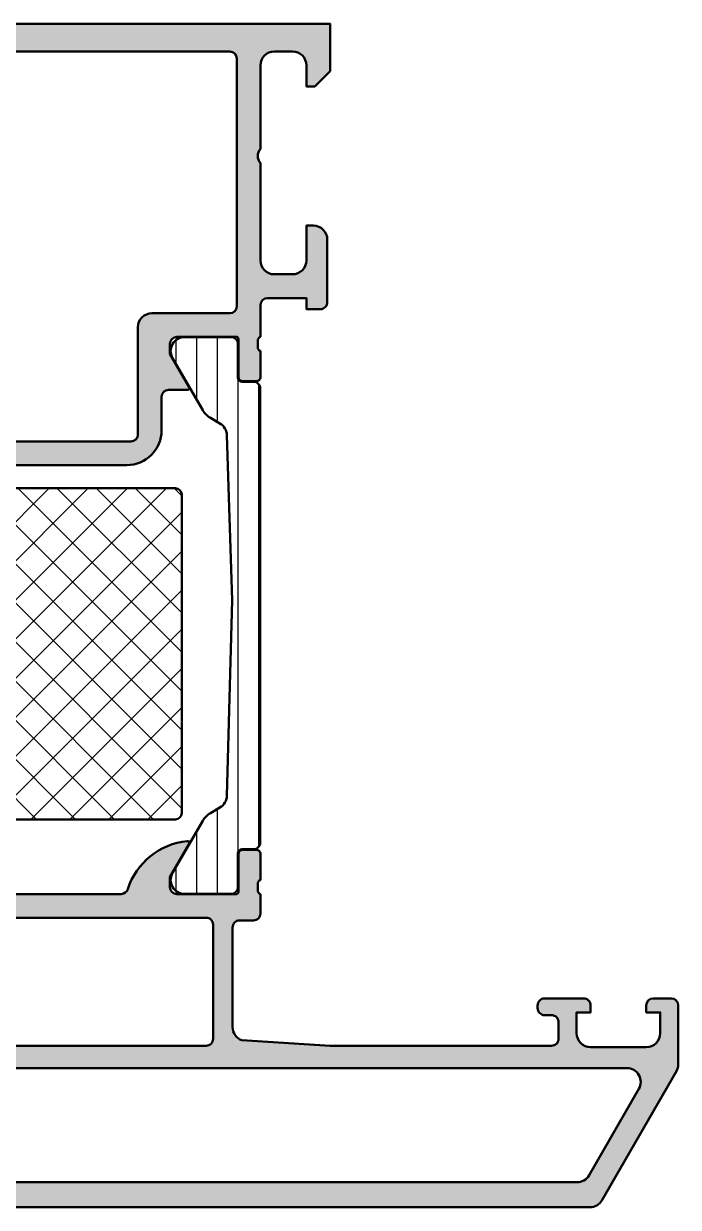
# Model space of a CAD drawing. Extents: x 0 to 94, y 0 to 85.
# Drawn here: x 47 to 94, y 0 to 85 of the extents above; entities that cross this region are included whole.
import ezdxf

# ---------------------------------------------------------------- set-up
doc = ezdxf.new("R2010")
doc.units = 0
for name, color, linetype, lineweight in [('0S-Alu contour', 7, 'Continuous', 50), ('0S-Alu hatch', 252, 'Continuous', 25), ('0S-Plastic contour', 254, 'Continuous', 50), ('0S-Plastic hatch', 253, 'Continuous', 25), ('0S-PT contour', 91, 'Continuous', 50), ('0S-PT hatch', 103, 'Continuous', 25)]:
    doc.layers.add(name, color=color, linetype=linetype, lineweight=lineweight)

# ---------------------------------------------------------------- blocks, each defined once
blk = doc.blocks.new('398040__18A9D622_268D_453F_85B6_D9EC09985184_')
at = {"layer": '0S-Alu hatch'}
h = blk.add_hatch(color=256, dxfattribs=at)
edge = h.paths.add_edge_path()
edge.add_line((25.00003933429227, 81.600006103516), (26.10003780841439, 80.50000000000009))
edge.add_line((26.10003780841439, 80.50000000000009), (26.70003628253537, 80.50000000000006))
edge.add_line((26.70003628253537, 80.50000000000006), (26.70003628253503, 82.0001205448842))
edge.add_ellipse((27.70004180213324, 82.00011502528503), major_axis=(-1.000005519613444, 0), ratio=1, start_angle=270.0003162478584, end_angle=359.99968375205344, ccw=False)
edge.add_line((27.70003628253639, 83.00012054488323), (29.00003170488748, 83.00012054488317))
edge.add_ellipse((29.0000469638041, 82.00012817440366), major_axis=(-0.9999923705959503, 0), ratio=1, start_angle=179.9991257291162, end_angle=270.0008742781925, ccw=False)
edge.add_line((30.00003933428363, 82.00011291561457), (30.00003170489811, 75.99999995296693))
edge.add_ellipse((29.47508412466604, 75.50000761257797), major_axis=(-0.7249567590133342, 0), ratio=1, start_angle=136.3947622149098, end_angle=223.6052377851353, ccw=False)
edge.add_line((30.00003170489851, 75.00001527218944), (30.00008499145097, 67.99999972534698))
edge.add_ellipse((29.00002619372143, 68.00005852307632), major_axis=(-1.000058799458021, 0), ratio=1, start_angle=90.00336866361351, end_angle=179.996631336242, ccw=False)
edge.add_line((29.00008499144992, 66.99999972534678), (27.70003616332554, 66.9999997253473))
edge.add_ellipse((27.70012368000812, 68.0000871228103), major_axis=(-1.000087401292255, 0), ratio=1, start_angle=0.0050070680665044165, end_angle=89.9949861016662, ccw=False)
edge.add_line((26.70003628253469, 67.9999997253488), (26.70003628253506, 70.50001525878896))
edge.add_line((26.70003628253506, 70.50001525878896), (26.20003628252494, 70.5000152587888))
edge.add_arc((26.20001339347856, 69.50003814624455), 0.9999771128062166, 89.9986885242292, 180.0034971356453)
edge.add_line((25.20003628253503, 69.49997711111014), (25.20009731769148, 64.99999972534701))
edge.add_arc((25.70006657707106, 64.99997661371023), 0.4999692599137589, 179.9973514386468, 270.0035228322613)
edge.add_line((25.70009731769196, 64.50000735474151), (26.70009731769117, 64.4999997253471))
edge.add_line((26.70009731769117, 64.4999997253471), (26.70009731769117, 65.2999951477106))
edge.add_line((26.70009731769117, 65.2999951477106), (29.50008499145117, 65.29999514771052))
edge.add_ellipse((29.50008499145122, 64.79999514771066), major_axis=(-0.4999999999998579, 0), ratio=1, start_angle=180, end_angle=270.00000000000614, ccw=False)
edge.add_line((30.00008499145108, 64.79999514771066), (30.00008499145062, 62.50033720962838))
edge.add_ellipse((29.92124854490758, 62.23281661763526), major_axis=(-0.2788950563274364, 0), ratio=1, start_angle=178.8354106259032, end_angle=253.5801235805065, ccw=False)
edge.add_line((30.20008599145063, 62.22714820963689), (30.20008599145063, 61.7735542096369))
edge.add_ellipse((29.92121789580746, 61.76789355015984), major_axis=(-0.2789255417371471, 0), ratio=1, start_angle=106.42459455535419, end_angle=181.1628700728881, ccw=False)
edge.add_line((30.00008499145062, 61.50035020963689), (30.00008499145062, 59.62033920962838))
edge.add_arc((30.30008499145063, 59.62033920962838), 0.3000000000000043, 180, 270.0000000000007)
edge.add_line((30.30008499145063, 59.32033920962838), (31.28005931049341, 59.32033920962838))
edge.add_arc((31.28005931049341, 59.62033920962839), 0.3000000000000043, 269.9999999999993, 360)
edge.add_line((31.58005931049341, 59.62033920962839), (31.58005931049341, 62.38033720962838))
edge.add_ellipse((31.700059310493, 62.38033720962837), major_axis=(-0.1199999999995818, 0), ratio=1, start_angle=270.0000000000034, end_angle=360, ccw=False)
edge.add_line((31.70005931049299, 62.50033720962795), (36.00004195281937, 62.50034669530617))
edge.add_ellipse((36.00005227292988, 62.00035701541647), major_axis=(-0.4999896799962082, 0), ratio=1, start_angle=179.9988173780284, end_angle=270.00118262196145, ccw=False)
edge.add_line((36.50004195281958, 62.00034669530588), (36.50004195281935, 61.30034974706411))
edge.add_line((36.50004195281935, 61.30034974706411), (35.11179732391347, 58.89582399022771))
edge.add_arc((35.23875836677404, 58.83914027023599), 0.1390401039856604, 155.9408883990593, 266.6087467658954)
edge.add_line((35.23053359100322, 58.70034364354836), (36.60004195281431, 58.70034364354836))
edge.add_ellipse((36.60004195281907, 58.20034364354848), major_axis=(-0.4999999999998792, 0), ratio=1, start_angle=180, end_angle=270.0000000005455, ccw=False)
edge.add_line((37.10004195281895, 58.20034364354849), (37.10004195281954, 55.80003967285236))
edge.add_arc((39.60004195281996, 55.80003967285215), 2.500000000000415, 180, 270.0000000000002)
edge.add_line((39.60004195281996, 53.30003967285172), (54.39992012500315, 53.30003967285206))
edge.add_arc((54.39992012500315, 55.80003967285216), 2.500000000000113, 270, 360)
edge.add_line((56.89992012500326, 55.80003967285216), (56.89992012500326, 58.20034364354863))
edge.add_ellipse((57.39992012500241, 58.20034364354853), major_axis=(-0.4999999999991545, 0), ratio=1, start_angle=269.9999999994178, end_angle=360, ccw=False)
edge.add_line((57.39992012500749, 58.70034364354768), (58.76942848681982, 58.70034364354768))
edge.add_arc((58.76120371104857, 58.83914027023577), 0.1390401039861504, 273.3912532342744, 384.0591116010899)
edge.add_line((58.88816475390943, 58.89582399022803), (57.49992012500318, 61.30034974706312))
edge.add_line((57.49992012500318, 61.30034974706312), (57.4999201250034, 62.00034669530551))
edge.add_ellipse((57.99990980489317, 62.00035701541643), major_axis=(-0.4999896799962792, 0), ratio=1, start_angle=-90.00118262192979, end_angle=0.0011826219716795094, ccw=False)
edge.add_line((57.99992012500339, 62.5003466953062), (62.29998654357743, 62.50033720944335))
edge.add_ellipse((62.29998654357744, 62.38038557645539), major_axis=(-0.1199516329879557, 0), ratio=1, start_angle=180, end_angle=270.0000000000034, ccw=False)
edge.add_line((62.41993817656539, 62.38038557645539), (62.41993817656539, 59.6203875764554))
edge.add_arc((62.7199381765654, 59.6203875764554), 0.3000000000000078, 180, 270)
edge.add_line((62.7199381765654, 59.32038757645539), (63.69991249560818, 59.32038757645538))
edge.add_arc((63.69991249560818, 59.62038757645538), 0.3000000000000043, 270, 360)
edge.add_line((63.99991249560819, 59.62038757645538), (63.99991249560819, 61.5003985764639))
edge.add_ellipse((64.07877959125138, 61.76794191698685), major_axis=(-0.2789255417371639, 0), ratio=1, start_angle=-1.1628700728853119, end_angle=73.57540544464138, ccw=False)
edge.add_line((63.79991149560819, 61.7736025764639), (63.79991149560819, 62.2271965764639))
edge.add_ellipse((64.07874894215122, 62.23286498446226), major_axis=(-0.2788950563274235, 0), ratio=1, start_angle=-73.58012358051212, end_angle=1.1645893740960105, ccw=False)
edge.add_line((63.99991249560819, 62.50038557645537), (63.99991249560899, 64.79999514771049))
edge.add_ellipse((64.49991249560911, 64.7999951477105), major_axis=(-0.5000000000001137, 0), ratio=1, start_angle=270.00000000000165, end_angle=360, ccw=False)
edge.add_line((64.4999124956091, 65.29999514771063), (67.29990016936844, 65.29999514771072))
edge.add_line((67.29990016936844, 65.29999514771072), (67.29990016936844, 64.4999997253471))
edge.add_line((67.29990016936844, 64.4999997253471), (68.29990016936844, 64.50000735474148))
edge.add_arc((68.29993090998893, 64.99997661370992), 0.4999692599134721, 269.9964771677863, 360.0026485613531)
edge.add_line((68.79990016936821, 64.99999972534694), (68.79996120452446, 69.49999972534687))
edge.add_arc((67.79987373395531, 69.49991225477805), 1.000087474394374, 0.0050112559646679, 89.99498874390596)
edge.add_line((67.79996120452446, 70.4999997253472), (67.29996120452446, 70.4999997253472))
edge.add_line((67.29996120452446, 70.4999997253472), (67.29996120452435, 67.99999972534744))
edge.add_ellipse((66.29987380705118, 68.00008712280984), major_axis=(-1.00008740129199, 0), ratio=1, start_angle=90.00501389832527, end_angle=179.994992931788, ccw=False)
edge.add_line((66.29996132373361, 66.9999997253471), (64.9999124956091, 66.99999972534732))
edge.add_ellipse((64.99997129333791, 68.00005852307636), major_axis=(-1.000058799457524, 0), ratio=1, start_angle=0.0033686637580103707, end_angle=89.99663133636778, ccw=False)
edge.add_line((63.99991249560887, 67.99999972534533), (63.99991249560887, 74.99999972534721))
edge.add_ellipse((64.5247518359274, 75.4999997253472), major_axis=(-0.7248836686986376, 0), ratio=1, start_angle=-43.61157673630407, end_angle=43.611576736303675, ccw=False)
edge.add_line((63.99991249560887, 75.99999972534721), (63.99991249560898, 82.0004348392543))
edge.add_ellipse((64.99996730429663, 82.00038766035011), major_axis=(-1.000054809800514, 0), ratio=1, start_angle=270.0031401344282, end_angle=359.997296995918, ccw=False)
edge.add_line((64.99991249560804, 83.00044246864871), (66.29996132373378, 83.00044246864846))
edge.add_ellipse((66.29987487811799, 82.00035614156432), major_axis=(-1.000086330820219, 0), ratio=1, start_angle=180.0053828449331, end_angle=269.99504745860844, ccw=False)
edge.add_line((67.29996120452469, 82.00045009804207), (67.29996120452435, 80.4999925727896))
edge.add_line((67.29996120452435, 80.4999925727896), (67.89993679046266, 80.49999257278981))
edge.add_line((67.89993679046266, 80.49999257278981), (68.99991238117249, 81.59996792030874))
edge.add_line((68.99991238117249, 81.59996792030874), (68.99991238117263, 85.00000000000028))
edge.add_line((68.99991238117263, 85.00000000000028), (25.0000393342934, 84.99999999999994))
edge.add_line((25.00003933429341, 84.99999999999994), (25.00003933429227, 81.600006103516))
edge = h.paths.add_edge_path()
edge.add_ellipse((32.20003475688887, 82.50000305175809), major_axis=(-0.5000000002325466, 0), ratio=1, start_angle=269.99825147215273, end_angle=360, ccw=False)
edge.add_line((32.20005001567287, 83.0000030517578), (61.79989723681998, 83.00000305175803))
edge.add_ellipse((61.79989449595203, 82.50000031089006), major_axis=(-0.500002740875468, 0), ratio=1, start_angle=180.0003140784808, end_angle=269.9996859213895, ccw=False)
edge.add_line((62.29989723681999, 82.50000305175757), (62.29989723681976, 64.70034974706368))
edge.add_ellipse((61.79989723681959, 64.70034974706368), major_axis=(-0.5000000000001706, 0), ratio=1, start_angle=90.00000000000648, end_angle=180, ccw=False)
edge.add_line((61.79989723681964, 64.20034974706351), (56.19992470264, 64.20034974706408))
edge.add_arc((56.19992265547617, 63.20035179422802), 0.9999979528381494, 89.99988270591233, 180.0001172937092)
edge.add_line((55.19992470264011, 63.20034974706397), (55.19990181445641, 55.49999694824261))
edge.add_ellipse((54.69989108227284, 55.50003819936836), major_axis=(-0.5000107338851818, 0), ratio=1, start_angle=90.00210403669132, end_angle=179.99527307066, ccw=False)
edge.add_line((54.69990944385094, 55.00002746582032), (39.30005263397195, 55.00002746582043))
edge.add_ellipse((39.30007099555016, 55.50003819936836), major_axis=(-0.5000107338850684, 0), ratio=1, start_angle=0.004726929340108654, end_angle=89.99789596329492, ccw=False)
edge.add_line((38.8000602633667, 55.4999969482422), (38.80003737518288, 63.20034974707029))
edge.add_arc((37.80003942234666, 63.20035179422752), 0.99999795283832, 359.9998827062908, 450.0001172940974)
edge.add_line((37.80003737518266, 64.20034974706374), (32.20003475665598, 64.20034974706374))
edge.add_ellipse((32.2000347566561, 64.70034974706363), major_axis=(-0.4999999999998864, 0), ratio=1, start_angle=0, end_angle=89.99999999998698, ccw=False)
edge.add_line((31.70003475665621, 64.70034974706363), (31.70003475665633, 82.50000305175809))
at = {"layer": '0S-Alu contour', "color": 7}
for points in [[(67.29996120452469, 82.00045009804207), (67.29996120452435, 80.4999925727896), (67.89993679046266, 80.49999257278981), (68.99991238117249, 81.59996792030874), (68.99991238117263, 85.00000000000028), (25.00003933429341, 84.99999999999994), (25.00003933429227, 81.600006103516)], [(27.70003628253639, 83.00012054488323), (29.00003170488748, 83.00012054488317)], [(31.70003475665621, 64.70034974706363), (31.70003475665633, 82.50000305175809)], [(32.20005001567287, 83.0000030517578), (61.79989723681998, 83.00000305175803)], [(62.29989723681999, 82.50000305175757), (62.29989723681976, 64.70034974706368)], [(64.99991249560804, 83.00044246864871), (66.29996132373378, 83.00044246864846)], [(25.00003933429227, 81.600006103516), (26.10003780841439, 80.50000000000009), (26.70003628253537, 80.50000000000006), (26.70003628253503, 82.0001205448842)], [(30.00003933428363, 82.00011291561457), (30.00003170489811, 75.99999995296693)], [(63.99991249560887, 75.99999972534721), (63.99991249560898, 82.0004348392543)], [(30.00003170489851, 75.00001527218944), (30.00008499145097, 67.99999972534698)], [(63.99991249560887, 67.99999972534533), (63.99991249560887, 74.99999972534721)], [(26.70003628253469, 67.9999997253488), (26.70003628253506, 70.50001525878896), (26.20003628252494, 70.5000152587888)], [(67.79996120452446, 70.4999997253472), (67.29996120452446, 70.4999997253472), (67.29996120452435, 67.99999972534744)], [(25.20003628253503, 69.49997711111014), (25.20009731769148, 64.99999972534701)], [(68.79990016936821, 64.99999972534694), (68.79996120452446, 69.49999972534687)], [(29.00008499144992, 66.99999972534678), (27.70003616332554, 66.9999997253473)], [(66.29996132373361, 66.9999997253471), (64.9999124956091, 66.99999972534732)], [(25.70009731769196, 64.50000735474151), (26.70009731769117, 64.4999997253471), (26.70009731769117, 65.2999951477106), (29.50008499145117, 65.29999514771052)], [(30.00008499145108, 64.79999514771066), (30.00008499145062, 62.50033720962838)], [(63.99991249560819, 62.50038557645537), (63.99991249560899, 64.79999514771049)], [(64.4999124956091, 65.29999514771063), (67.29990016936844, 65.29999514771072), (67.29990016936844, 64.4999997253471), (68.29990016936844, 64.50000735474148)], [(37.80003737518266, 64.20034974706374), (32.20003475665598, 64.20034974706374)], [(61.79989723681964, 64.20034974706351), (56.19992470264, 64.20034974706408)], [(38.8000602633667, 55.4999969482422), (38.80003737518288, 63.20034974707029)], [(55.19992470264011, 63.20034974706397), (55.19990181445641, 55.49999694824261)], [(30.20008599145063, 62.22714820963689), (30.20008599145063, 61.7735542096369)], [(31.58005931049341, 59.62033920962839), (31.58005931049341, 62.38033720962838)], [(31.70005931049299, 62.50033720962795), (36.00004195281937, 62.50034669530617)], [(57.99992012500339, 62.5003466953062), (62.29998654357743, 62.50033720944335)], [(62.41993817656539, 62.38038557645539), (62.41993817656539, 59.6203875764554)], [(63.79991149560819, 61.7736025764639), (63.79991149560819, 62.2271965764639)], [(30.00008499145062, 61.50035020963689), (30.00008499145062, 59.62033920962838)], [(36.50004195281958, 62.00034669530588), (36.50004195281935, 61.30034974706411), (35.11179732391347, 58.89582399022771)], [(58.88816475390943, 58.89582399022803), (57.49992012500318, 61.30034974706312), (57.4999201250034, 62.00034669530551)], [(63.99991249560819, 59.62038757645538), (63.99991249560819, 61.5003985764639)], [(30.30008499145063, 59.32033920962838), (31.28005931049341, 59.32033920962838)], [(35.23053359100322, 58.70034364354836), (36.60004195281431, 58.70034364354836)], [(57.39992012500749, 58.70034364354768), (58.76942848681982, 58.70034364354768)], [(62.7199381765654, 59.32038757645539), (63.69991249560818, 59.32038757645538)], [(37.10004195281895, 58.20034364354849), (37.10004195281954, 55.80003967285236)], [(56.89992012500326, 55.80003967285216), (56.89992012500326, 58.20034364354863)], [(54.69990944385094, 55.00002746582032), (39.30005263397195, 55.00002746582043)], [(39.60004195281996, 53.30003967285172), (54.39992012500315, 53.30003967285206)]]:
    blk.add_lwpolyline(points, dxfattribs=at)
at = {"layer": '0S-Alu contour', "color": 7, "extrusion": (0, 0, -1)}
for centre, radius, start, end in [((-27.70004180213324, 82.00011502528503), 1.000005519613444, 0.0003162479465275, 89.9996837521416), ((-29.0000469638041, 82.00012817440366), 0.9999923705959503, 89.99912572180752, 180.0008742708838), ((-32.20003475688887, 82.50000305175809), 0.5000000002325466, 0, 90.00174852784727), ((-61.79989449595203, 82.50000031089006), 0.500002740875468, 90.00031407861044, 179.9996859215192), ((-64.99996730429663, 82.00038766035011), 1.000054809800514, 0.0027030040819815, 89.9968598655718), ((-66.29987487811799, 82.00035614156432), 1.000086330820219, 90.00495254139155, 179.9946171550669), ((-29.47508412466604, 75.50000761257797), 0.7249567590133342, 136.3947622148647, 223.6052377850902), ((-64.5247518359274, 75.4999997253472), 0.7248836686986376, 316.3884232636963, 43.6115767363041), ((-27.70012368000812, 68.0000871228103), 1.000087401292255, 270.0050138983338, 359.9949929319335), ((-29.00002619372143, 68.00005852307632), 1.000058799458021, 180.003368663758, 269.9966313363865), ((-64.99997129333791, 68.00005852307636), 1.000058799457524, 270.0033686636322, 359.996631336242), ((-66.29987380705118, 68.00008712280984), 1.00008740129199, 180.0050070682121, 269.9949861016747), ((-29.50008499145122, 64.79999514771066), 0.4999999999998579, 89.99999999999388, 180), ((-32.2000347566561, 64.70034974706363), 0.4999999999998864, 270.000000000013, 0), ((-61.79989723681959, 64.70034974706368), 0.5000000000001706, 180, 269.9999999999935), ((-64.49991249560911, 64.7999951477105), 0.5000000000001137, 0, 89.99999999999837), ((-29.92124854490758, 62.23281661763526), 0.2788950563274364, 106.4198764194935, 181.1645893740969), ((-31.700059310493, 62.38033720962837), 0.1199999999995818, 0, 89.99999999999662), ((-36.00005227292988, 62.00035701541647), 0.4999896799962082, 89.99881737803852, 180.0011826219717), ((-57.99990980489317, 62.00035701541643), 0.4999896799962792, 359.9988173780283, 90.00118262192973), ((-62.29998654357744, 62.38038557645539), 0.1199516329879557, 89.99999999999662, 180), ((-64.07874894215122, 62.23286498446226), 0.2788950563274235, 358.835410625904, 73.58012358051207), ((-29.92121789580746, 61.76789355015984), 0.2789255417371471, 178.8371299271119, 253.5754054446458), ((-64.07877959125138, 61.76794191698685), 0.2789255417371639, 286.4245945553586, 1.162870072885284), ((-36.60004195281907, 58.20034364354848), 0.4999999999998792, 89.99999999945447, 180), ((-57.39992012500241, 58.20034364354853), 0.4999999999991545, 0, 90.00000000058216), ((-39.30007099555016, 55.50003819936836), 0.5000107338850684, 270.0021040367051, 359.9952730706599), ((-54.69989108227284, 55.50003819936836), 0.5000107338851818, 180.0047269293401, 269.9978959633087)]:
    blk.add_arc(centre, radius, start, end, dxfattribs=at)
at = {"layer": '0S-Alu contour', "color": 7}
for centre, radius, start, end in [((26.20001339347856, 69.50003814624455), 0.9999771128062166, 89.9986885242292, 180.0034971356453), ((67.79987373395531, 69.49991225477805), 1.000087474394374, 0.0050112559646679, 89.99498874390596), ((25.70006657707106, 64.99997661371023), 0.4999692599137589, 179.9973514386468, 270.0035228322613), ((68.29993090998893, 64.99997661370992), 0.4999692599134721, 269.9964771677863, 0.0026485613531484), ((37.80003942234666, 63.20035179422752), 0.99999795283832, 359.9998827062908, 90.00011729409745), ((56.19992265547617, 63.20035179422802), 0.9999979528381494, 89.99988270591233, 180.0001172937092), ((30.30008499145063, 59.62033920962838), 0.3000000000000043, 180, 270.0000000000007), ((31.28005931049341, 59.62033920962839), 0.3000000000000043, 269.9999999999993, 0), ((62.7199381765654, 59.6203875764554), 0.3000000000000078, 180, 270), ((63.69991249560818, 59.62038757645538), 0.3000000000000043, 270, 0), ((35.23875836677404, 58.83914027023599), 0.1390401039856604, 155.9408883990593, 266.6087467658954), ((58.76120371104857, 58.83914027023577), 0.1390401039861504, 273.3912532342744, 24.05911160108992), ((39.60004195281996, 55.80003967285215), 2.500000000000415, 180, 270.0000000000002), ((54.39992012500315, 55.80003967285216), 2.500000000000113, 270, 0)]:
    blk.add_arc(centre, radius, start, end, dxfattribs=at)
blk = doc.blocks.new('284163__866C806E_16AD_4620_B3D9_CAABF5312576___71ADE18B_955B_4B65_A3B5_AC778665A22D_')
at = {"layer": '0S-Plastic hatch'}
h = blk.add_hatch(dxfattribs=at)
h.set_pattern_fill('ANSI31', color=256, scale=0.4680000000000001, angle=45, style=0)
h.set_pattern_definition([(90, (0, 0), (-1.4859, 0), [])])
edge = h.paths.add_edge_path()
edge.add_line((63.99000133898494, 58.79004208251022), (63.98999866101508, 26.21003876235903))
edge.add_ellipse((63.49000133898477, 26.21003608344978), major_axis=(-0.4999973220374871, 0), ratio=1, start_angle=89.9996930179745, end_angle=180.000306982385, ccw=False)
edge.add_line((63.48999866007557, 25.71003876141947), (62.67966732674245, 25.71003876141959))
edge.add_arc((62.67966732674245, 25.41003876141952), 0.3000000000000682, 90, 180)
edge.add_line((62.37966732674237, 25.41003876141952), (62.38000195604854, 23.01004037848327))
edge.add_ellipse((61.88000597860984, 23.01003773885831), major_axis=(-0.4999959774456685, 0), ratio=1, start_angle=89.99969751880508, end_angle=180.0003024817733, ccw=False)
edge.add_line((61.88000333898469, 22.51004176141961), (58.56484065216853, 22.51004176141959))
edge.add_ellipse((58.55296320908866, 23.50997122210451), major_axis=(-0.9999999999998763, 0), ratio=1, start_angle=-29.999996599349515, end_angle=90.68054336164568, ccw=False)
edge.add_line((57.68693777562806, 24.00997117070363), (59.85390130414907, 27.76326261471116))
edge.add_ellipse((61.15293945433872, 27.01326269181278), major_axis=(-1.499999999998574, 0), ratio=1, start_angle=299.9950461054335, end_angle=330.0000034006368, ccw=False)
edge.add_line((60.40305177427786, 28.31236563896079), (61.09105285989824, 28.70950394051585))
edge.add_arc((60.59112773985684, 29.57557257194839), 0.9999999999999232, 299.9950461054589, 358.0947021428503)
edge.add_line((61.59057488583073, 29.54232497948698), (61.97201689240819, 43.60004176047945))
edge.add_line((61.97201689240819, 43.60004176047945), (61.59057488583073, 55.45775854335197))
edge.add_arc((60.5911277398565, 55.42451095089038), 1.000000000000269, 1.905297857159096, 60.00495389455298)
edge.add_line((61.0910528598979, 56.29057958232333), (60.40305177427786, 56.68771788387833))
edge.add_ellipse((61.15293945433972, 57.98682083102724), major_axis=(-1.499999999999841, 0), ratio=1, start_angle=29.999996599354688, end_angle=60.00495389455102, ccw=False)
edge.add_line((59.85390130414885, 57.23682090812842), (57.68693777562794, 60.99011235213549))
edge.add_ellipse((58.55296320908855, 61.49011230073464), major_axis=(-0.9999999999999097, 0), ratio=1, start_angle=-90.68054336164528, end_angle=29.99999659935088, ccw=False)
edge.add_line((58.56484065216841, 62.49004176141959), (61.88000333898481, 62.49004176141959))
edge.add_ellipse((61.88000597860995, 61.99004578398078), major_axis=(-0.4999959774457751, 0), ratio=1, start_angle=179.9996975194317, end_angle=270.0003024811932, ccw=False)
edge.add_line((62.38000195604875, 61.99004314436109), (62.37966732674249, 59.59004476141955))
edge.add_arc((62.67966732674246, 59.59004476141952), 0.2999999999999829, 180, 269.9999999999986)
edge.add_line((62.67966732674245, 59.29004476141954), (63.48999866007568, 59.29004476141954))
edge.add_ellipse((63.49000133899924, 58.79004476143383), major_axis=(-0.4999999999928805, 0), ratio=1, start_angle=179.9996930188024, end_angle=270.0003069820262, ccw=False)
at = {"layer": '0S-Plastic contour', "color": 7}
for points in [[(58.56484065216841, 62.49004176141959), (61.88000333898481, 62.49004176141959)], [(62.38000195604875, 61.99004314436109), (62.37966732674249, 59.59004476141955)], [(59.85390130414885, 57.23682090812842), (57.68693777562794, 60.99011235213549)], [(62.67966732674245, 59.29004476141954), (63.48999866007568, 59.29004476141954)], [(63.99000133898494, 58.79004208251022), (63.98999866101508, 26.21003876235903)], [(61.0910528598979, 56.29057958232333), (60.40305177427786, 56.68771788387833)], [(61.59057488583073, 29.54232497948698), (61.97201689240819, 43.60004176047945), (61.59057488583073, 55.45775854335197)], [(60.40305177427786, 28.31236563896079), (61.09105285989824, 28.70950394051585)], [(57.68693777562806, 24.00997117070363), (59.85390130414907, 27.76326261471116)], [(63.48999866007557, 25.71003876141947), (62.67966732674245, 25.71003876141959)], [(62.37966732674237, 25.41003876141952), (62.38000195604854, 23.01004037848327)], [(61.88000333898469, 22.51004176141961), (58.56484065216853, 22.51004176141959)]]:
    blk.add_lwpolyline(points, dxfattribs=at)
at = {"layer": '0S-Plastic contour', "color": 7, "extrusion": (0, 0, -1)}
for centre, radius, start, end in [((-58.55296320908855, 61.49011230073464), 0.9999999999999097, 330.0000034006491, 90.68054336164532), ((-61.88000597860995, 61.99004578398078), 0.4999959774457751, 89.9996975188068, 180.0003024805684), ((-63.49000133899924, 58.79004476143383), 0.4999999999928805, 89.99969301797383, 180.0003069811977), ((-61.15293945433972, 57.98682083102724), 1.499999999999841, 299.9950461054491, 330.0000034006453), ((-61.15293945433872, 27.01326269181278), 1.499999999998574, 29.99999659936324, 60.00495389456648), ((-63.49000133898477, 26.21003608344978), 0.4999973220374871, 179.999693017615, 270.0003069820256), ((-58.55296320908866, 23.50997122210451), 0.9999999999998763, 269.3194566383543, 29.99999659934955), ((-61.88000597860984, 23.01003773885831), 0.4999959774456685, 179.9996975182267, 270.0003024811949)]:
    blk.add_arc(centre, radius, start, end, dxfattribs=at)
at = {"layer": '0S-Plastic contour', "color": 7}
for centre, radius, start, end in [((62.67966732674246, 59.59004476141952), 0.2999999999999829, 180, 269.9999999999986), ((60.5911277398565, 55.42451095089038), 1.000000000000269, 1.905297857159096, 60.00495389455298), ((60.59112773985684, 29.57557257194839), 0.9999999999999232, 299.9950461054589, 358.0947021428503), ((62.67966732674245, 25.41003876141952), 0.3000000000000682, 90, 180)]:
    blk.add_arc(centre, radius, start, end, dxfattribs=at)
blk = doc.blocks.new('371240__C23496F1_27AD_4283_8413_84D6DE00E78A_')
at = {"layer": '0S-PT hatch'}
h = blk.add_hatch(dxfattribs=at)
h.set_pattern_fill('ANSI37', color=256, scale=0.625, angle=90, style=0)
h.set_pattern_definition([(135, (0, 0), (-1.403165018917055, -1.403165018917055), []), (225, (0, 0), (1.403165018917055, -1.403165018917055), [])])
edge = h.paths.add_edge_path()
edge.add_line((58.34999999999999, 51.19005449050035), (58.35000000000002, 28.31005449050037))
edge.add_ellipse((57.90000000000004, 28.31005449050036), major_axis=(-0.4499999999999816, 0), ratio=1, start_angle=90.00000000000091, end_angle=180, ccw=False)
edge.add_line((57.90000000000005, 27.86005449050038), (41.60000000000001, 27.86005449050032))
edge.add_ellipse((41.60000000000003, 28.11005449050034), major_axis=(-0.2500000000000142, 0), ratio=1, start_angle=0, end_angle=89.99999999999352, ccw=False)
edge.add_line((41.35000000000002, 28.11005449050032), (41.34999999999999, 28.31005449050038))
edge.add_arc((40.99999999999996, 28.31005449050037), 0.3500000000000227, 0, 180)
edge.add_line((40.64999999999995, 28.31005449050037), (40.65000000000006, 28.11005449050036))
edge.add_ellipse((40.39999999999999, 28.11005449050039), major_axis=(-0.250000000000071, 0), ratio=1, start_angle=89.99999999999352, end_angle=180, ccw=False)
edge.add_line((40.39999999999996, 27.86005449050032), (36.9, 27.86005449050032))
edge.add_ellipse((36.90000000000001, 28.11005449050036), major_axis=(-0.2500000000000391, 0), ratio=1, start_angle=0, end_angle=89.9999999999967, ccw=False)
edge.add_line((36.64999999999998, 28.11005449050036), (36.65000000000001, 28.31005449050038))
edge.add_arc((36.29999999999999, 28.31005449050037), 0.3500000000000227, 0, 180)
edge.add_line((35.94999999999996, 28.31005449050037), (35.95000000000008, 28.11005449050037))
edge.add_ellipse((35.70000000000004, 28.11005449050042), major_axis=(-0.2500000000000355, 0), ratio=1, start_angle=89.99999999998528, end_angle=180, ccw=False)
edge.add_line((35.69999999999998, 27.86005449050038), (34.5358983847997, 27.86005449050038))
edge.add_ellipse((34.53589838713249, 28.01005449883767), major_axis=(-0.1500000083372975, 0), ratio=1, start_angle=59.99999910894451, end_angle=89.99999910894002, ccw=False)
edge.add_line((34.4608983809436, 27.88015068221609), (33.42409589765384, 28.47874874604682))
edge.add_ellipse((34.39909573626418, 30.16749836768731), major_axis=(-1.949999992277206, 0), ratio=1, start_angle=1.7210023747038008, end_angle=60.00000534460821, ccw=False)
edge.add_line((32.44997535292809, 30.10893471731558), (32.05535366718593, 42.13369684121617))
edge.add_ellipse((42.00025192126274, 42.46005453213391), major_axis=(-9.950251787083639, 0), ratio=1, start_angle=-1.8796724993554221, end_angle=1.8795778186358234, ccw=False)
edge.add_line((32.05535420650241, 42.7864286568991), (32.31312801850385, 50.72121426606023))
edge.add_ellipse((33.26261686435047, 50.69005449050038), major_axis=(-0.9500000000000488, 0), ratio=1, start_angle=269.99999999999784, end_angle=358.12037484100483, ccw=False)
edge.add_line((33.26261686435051, 51.64005449050043), (35.7, 51.64005449050039))
edge.add_ellipse((35.70000000000001, 51.39005449050038), major_axis=(-0.2500000000000071, 0), ratio=1, start_angle=180, end_angle=270.00000000000165, ccw=False)
edge.add_line((35.95000000000002, 51.3900544905004), (35.95000000000002, 51.19005449050037))
edge.add_arc((36.3, 51.19005449050038), 0.3499999999999801, 180, 360)
edge.add_line((36.64999999999998, 51.19005449050039), (36.64999999999998, 51.39005449050036))
edge.add_ellipse((36.89999999999996, 51.39005449050038), major_axis=(-0.2499999999999858, 0), ratio=1, start_angle=270, end_angle=360, ccw=False)
edge.add_line((36.89999999999996, 51.64005449050036), (40.40000000000008, 51.64005449050037))
edge.add_ellipse((40.40000000000008, 51.3900544905004), major_axis=(-0.2499999999999716, 0), ratio=1, start_angle=180, end_angle=270.00000000000324, ccw=False)
edge.add_line((40.65000000000006, 51.39005449050042), (40.65000000000003, 51.19005449050039))
edge.add_arc((41.00000000000001, 51.19005449050037), 0.3499999999999801, 180, 360)
edge.add_line((41.34999999999999, 51.19005449050036), (41.35000000000002, 51.39005449050042))
edge.add_ellipse((41.59999999999996, 51.39005449050042), major_axis=(-0.2499999999999432, 0), ratio=1, start_angle=270.00000000000324, end_angle=360, ccw=False)
edge.add_line((41.59999999999995, 51.64005449050037), (57.89999999999996, 51.64005449050039))
edge.add_ellipse((57.89999999999996, 51.19005449050035), major_axis=(-0.4500000000000313, 0), ratio=1, start_angle=180, end_angle=270, ccw=False)
at = {"layer": '0S-PT contour', "color": 7}
for points in [[(33.26261686435051, 51.64005449050043), (35.7, 51.64005449050039)], [(35.95000000000002, 51.3900544905004), (35.95000000000002, 51.19005449050037)], [(36.64999999999998, 51.19005449050039), (36.64999999999998, 51.39005449050036)], [(36.89999999999996, 51.64005449050036), (40.40000000000008, 51.64005449050037)], [(40.65000000000006, 51.39005449050042), (40.65000000000003, 51.19005449050039)], [(41.34999999999999, 51.19005449050036), (41.35000000000002, 51.39005449050042)], [(41.59999999999995, 51.64005449050037), (57.89999999999996, 51.64005449050039)], [(58.34999999999999, 51.19005449050035), (58.35000000000002, 28.31005449050037)], [(32.05535420650241, 42.7864286568991), (32.31312801850385, 50.72121426606023)], [(32.44997535292809, 30.10893471731558), (32.05535366718593, 42.13369684121617)], [(34.4608983809436, 27.88015068221609), (33.42409589765384, 28.47874874604682)], [(35.94999999999996, 28.31005449050037), (35.95000000000008, 28.11005449050037)], [(36.64999999999998, 28.11005449050036), (36.65000000000001, 28.31005449050038)], [(40.64999999999995, 28.31005449050037), (40.65000000000006, 28.11005449050036)], [(41.35000000000002, 28.11005449050032), (41.34999999999999, 28.31005449050038)], [(35.69999999999998, 27.86005449050038), (34.5358983847997, 27.86005449050038)], [(40.39999999999996, 27.86005449050032), (36.9, 27.86005449050032)], [(57.90000000000005, 27.86005449050038), (41.60000000000001, 27.86005449050032)]]:
    blk.add_lwpolyline(points, dxfattribs=at)
at = {"layer": '0S-PT contour', "color": 7, "extrusion": (0, 0, -1)}
for centre, radius, start, end in [((-33.26261686435047, 50.69005449050038), 0.9500000000000488, 1.879625158995141, 90.00000000000216), ((-35.70000000000001, 51.39005449050038), 0.2500000000000071, 89.99999999999837, 180), ((-36.89999999999996, 51.39005449050038), 0.2499999999999858, 0, 90), ((-40.40000000000008, 51.3900544905004), 0.2499999999999716, 89.99999999999675, 180), ((-41.59999999999996, 51.39005449050042), 0.2499999999999432, 0, 89.99999999999675), ((-57.89999999999996, 51.19005449050035), 0.4500000000000313, 90, 180), ((-42.00025192126274, 42.46005453213391), 9.95025178708364, 358.1204221813642, 1.879672499355316), ((-34.39909573626418, 30.16749836768731), 1.949999992277206, 299.9999946553918, 358.2789976252962), ((-35.70000000000004, 28.11005449050042), 0.2500000000000355, 180, 270.0000000000147), ((-36.90000000000001, 28.11005449050036), 0.2500000000000391, 270.0000000000033, 0), ((-40.39999999999999, 28.11005449050039), 0.250000000000071, 180, 270.0000000000065), ((-41.60000000000003, 28.11005449050034), 0.2500000000000142, 270.0000000000065, 0), ((-57.90000000000004, 28.31005449050036), 0.4499999999999816, 180, 269.9999999999991), ((-34.53589838713249, 28.01005449883767), 0.1500000083372975, 270.0000008910601, 300.0000008910555)]:
    blk.add_arc(centre, radius, start, end, dxfattribs=at)
at = {"layer": '0S-PT contour', "color": 7}
for centre, radius, start, end in [((36.3, 51.19005449050038), 0.3499999999999801, 180, 0), ((41.00000000000001, 51.19005449050037), 0.3499999999999801, 180, 0), ((36.29999999999999, 28.31005449050037), 0.3500000000000227, 0, 180), ((40.99999999999996, 28.31005449050037), 0.3500000000000227, 0, 180)]:
    blk.add_arc(centre, radius, start, end, dxfattribs=at)
blk = doc.blocks.new('398330__56C9ABFC_B1B2_4156_9393_1C7BB5729382_')
at = {"layer": '0S-Alu hatch'}
h = blk.add_hatch(color=256, dxfattribs=at)
edge = h.paths.add_edge_path()
edge.add_line((25.00037084578039, 11.60004071237787), (31.082444756747, 11.94792565461702))
edge.add_arc((31.00036936950908, 12.9445517785019), 1.000000000000021, 274.7078690714829, 360.0012736809183)
edge.add_line((32.00036936926202, 12.94457400842825), (32.00008499145045, 20.10003260614627))
edge.add_arc((31.50006512295871, 20.10002799656068), 0.500019868512985, 0.0005281989191062, 89.99865219799322)
edge.add_line((31.50007688521743, 20.60004786493532), (30.50007688521727, 20.60003260614626))
edge.add_ellipse((30.50009269967538, 21.10004842060433), major_axis=(-0.5000158147081594, 0), ratio=1, start_angle=0.00181214617907699, end_angle=89.99818785390738, ccw=False)
edge.add_line((30.00007688521731, 21.10003260614637), (30.00008499145062, 22.50004176142037))
edge.add_arc((29.92124854490757, 22.76756235341349), 0.2788950563274415, 286.4198764194924, 361.1645893740985)
edge.add_line((30.20008599145063, 22.77323076141187), (30.20008599145062, 23.22682476141186))
edge.add_arc((29.92121789580745, 23.23248542088893), 0.2789255417371531, 358.8371299271116, 433.5754054446438)
edge.add_line((30.00008499145062, 23.50002876141187), (30.00008499145062, 25.38003976142037))
edge.add_ellipse((30.30008499145063, 25.38003976142038), major_axis=(-0.3000000000000043, 0), ratio=1, start_angle=270.00000000000136, end_angle=360, ccw=False)
edge.add_line((30.30008499145062, 25.68003976142038), (31.28005931049341, 25.68003976142038))
edge.add_ellipse((31.28005931049341, 25.38003976142038), major_axis=(-0.3000000000000043, 0), ratio=1, start_angle=180, end_angle=270.0000000000007, ccw=False)
edge.add_line((31.58005931049341, 25.38003976142037), (31.5800593104934, 22.62004176142037))
edge.add_arc((31.70005931049345, 22.62004176142037), 0.1200000000000507, 180, 269.9999999999983)
edge.add_line((31.70005931049345, 22.50004176142032), (36.00008499145034, 22.50004176142026))
edge.add_arc((36.00008499145042, 23.00004176142033), 0.500000000000064, 269.999999999991, 360)
edge.add_line((36.50008499145048, 23.00004176142027), (36.50008499145034, 23.7000417614203))
edge.add_line((36.50008499145034, 23.7000417614203), (35.11858953382799, 26.09286208444785))
edge.add_ellipse((35.23820477609869, 26.16192197677206), major_axis=(-0.1381197846483522, 0), ratio=1, start_angle=-95.62257755082868, end_angle=30.00000000001552, ccw=False)
edge.add_ellipse((34.76186175027681, 21.32343289957317), major_axis=(-4.999999999999412, 0), ratio=1, start_angle=197.748416356071, end_angle=264.37742244920736, ccw=False)
edge.add_arc((40.00008499145074, 23.00004176142099), 0.5000000000007248, 197.7484163560577, 269.999999999978)
edge.add_line((40.00008499145056, 22.50004176142026), (54.00005447387237, 22.50004176142021))
edge.add_arc((54.00005447387258, 23.0000417614213), 0.5000000000010982, 269.9999999999764, 342.2515836438969)
edge.add_ellipse((59.23827771504647, 21.32343289957364), major_axis=(-4.999999999998933, 0), ratio=1, start_angle=275.62257755079924, end_angle=342.2515836439351, ccw=False)
edge.add_ellipse((58.76193468922402, 26.16192197677204), major_axis=(-0.138119784648296, 0), ratio=1, start_angle=149.9999999999792, end_angle=275.62257755081316, ccw=False)
edge.add_line((58.88154993149465, 26.09286208444785), (57.50005447387224, 23.70004176142032))
edge.add_line((57.50005447387224, 23.70004176142032), (57.5000544738723, 23.00004176142032))
edge.add_arc((58.00005447387233, 23.0000417614203), 0.500000000000032, 180, 269.9999999999976)
edge.add_line((58.00005447387231, 22.50004176142027), (62.30008015483038, 22.50004176142032))
edge.add_arc((62.30008015483036, 22.62004176141958), 0.1199999999992585, 270.0000000000068, 360)
edge.add_line((62.42008015482962, 22.62004176141958), (62.42008015482962, 25.38003976141957))
edge.add_ellipse((62.72008015482963, 25.38003976141957), major_axis=(-0.3000000000000114, 0), ratio=1, start_angle=270.00000000000136, end_angle=360, ccw=False)
edge.add_line((62.72008015482962, 25.68003976141958), (63.70005447387241, 25.68003976141958))
edge.add_ellipse((63.70005447387241, 25.38003976141958), major_axis=(-0.2999999999999971, 0), ratio=1, start_angle=180, end_angle=270, ccw=False)
edge.add_line((64.00005447387241, 25.38003976141957), (64.00005447387241, 23.50002876141104))
edge.add_arc((64.07892156951557, 23.23248542088812), 0.2789255417371292, 106.4245945553549, 181.1628700728862)
edge.add_line((63.80005347387243, 23.22682476141107), (63.80005347387244, 22.77323076141108))
edge.add_arc((64.07889092041546, 22.76756235341268), 0.278895056327416, 178.835410625899, 253.5801235805052)
edge.add_line((64.00005447387241, 22.50004176141959), (64.00005447387247, 21.10003260614615))
edge.add_ellipse((63.50006991139028, 21.10003242717922), major_axis=(-0.4999845624822222, 0), ratio=1, start_angle=89.9982309361302, end_angle=180.0000205083468, ccw=False)
edge.add_line((63.50005447387232, 20.60004786493532), (62.50005447387231, 20.6000326061462))
edge.add_arc((62.50003903721569, 20.10004804280285), 0.4999845635816444, 89.99823103484037, 180.0017689652214)
edge.add_line((62.00005447387235, 20.10003260614614), (62.00004887710917, 12.94450654934909))
edge.add_arc((63.0000488768621, 12.94452877927549), 0.9999999999999996, 180.0012736809183, 250.8192040717801)
edge.add_line((62.67149877926248, 12.00004223444424), (69.00005035264365, 11.60004071248451))
edge.add_line((69.00005035264365, 11.60004071248451), (84.90004424912786, 11.60004071248445))
edge.add_arc((84.90005456923834, 12.10003039237414), 0.4999896799961868, 269.9988173780418, 360.0011826219717)
edge.add_line((85.40004424912802, 12.10004071248479), (85.40019439696351, 13.2999877929686))
edge.add_arc((84.90020471707408, 13.29999811307922), 0.499989679995947, 359.9988173777201, 450.0011826219484)
edge.add_line((84.90019439696368, 13.79998779296866), (84.40019439696322, 13.79998779296866))
edge.add_ellipse((84.40018407685275, 14.29997747285806), major_axis=(-0.4999896799959079, 0), ratio=1, start_angle=-0.001182622279827683, end_angle=90.00118262195662, ccw=False)
edge.add_line((83.90019439696336, 14.2999877929687), (83.90019439696329, 14.49999999999991))
edge.add_ellipse((84.4001840768527, 14.50001032011044), major_axis=(-0.499989679995931, 0), ratio=1, start_angle=-90.00118262195662, end_angle=0.0011826222798845265, ccw=False)
edge.add_line((84.40019439696317, 14.99999999999985), (87.20018218993219, 14.99999999999991))
edge.add_ellipse((87.20019251004258, 14.50001032011041), major_axis=(-0.4999896799960127, 0), ratio=1, start_angle=179.9988173777202, end_angle=270.0011826219485, ccw=False)
edge.add_line((87.7001821899321, 14.4999999999998), (87.70018218993211, 13.99999999999989))
edge.add_line((87.70018218993211, 13.99999999999989), (86.70018218993204, 13.99999999999991))
edge.add_line((86.70018218993204, 13.99999999999991), (86.700182189932, 12.49999999999995))
edge.add_arc((87.70017656838704, 12.499994378455), 0.9999943784708557, 179.9996779077391, 270.0003220926265)
edge.add_line((87.70018218993226, 11.49999999999994), (91.70015167235402, 11.49999999999991))
edge.add_arc((91.70022583591093, 12.49992583644285), 0.9999258391932613, 269.99575042604, 360.0042495739119)
edge.add_line((92.70015167235387, 12.49999999999991), (92.70015167235402, 13.99999999999991))
edge.add_line((92.70015167235402, 13.99999999999991), (91.70015167235398, 13.99999999999991))
edge.add_line((91.70015167235398, 13.99999999999991), (91.70015167235395, 14.49999999999995))
edge.add_ellipse((92.20018857114314, 14.4999631012108), major_axis=(-0.5000369001505963, 0), ratio=1, start_angle=270.00422797773615, end_angle=359.9957720223886, ccw=False)
edge.add_line((92.20015167235414, 14.99999999999997), (93.50020050047922, 14.99999999999992))
edge.add_ellipse((93.5001535412195, 14.50001407790367), major_axis=(-0.4999859243014777, 0), ratio=1, start_angle=179.9983867455009, end_angle=269.994618713721, ccw=False)
edge.add_line((94.00013946532279, 14.50000000000014), (94.00013946532277, 10.26800537109367))
edge.add_ellipse((93.0160492396543, 10.26443183364186), major_axis=(-0.9840967139596402, 0), ratio=1, start_angle=149.9479037001782, end_angle=180.2080578676827, ccw=False)
edge.add_line((93.86785424555744, 9.771608767679568), (88.51555176908819, 0.5002119739540625))
edge.add_ellipse((87.64744364442107, 1.003395307264719), major_axis=(-1.003396822316416, 0), ratio=1, start_angle=90.09956691221169, end_angle=149.9020425270738, ccw=False)
edge.add_line((87.64918731688503, -8.5e-14), (6.350952148437556, -2.84e-14))
edge.add_ellipse((6.352695820901472, 1.003395307264423), major_axis=(-1.003396822316069, 0), ratio=1, start_angle=30.09795747292918, end_angle=89.90043308779082, ccw=False)
edge.add_line((5.484587696234682, 0.500211973953896), (0.1322852197651221, 9.771608767679513))
edge.add_ellipse((0.984090225668805, 10.26443183364161), major_axis=(-0.9840967139599923, 0), ratio=1, start_angle=-0.20805786770910117, end_angle=30.052096299796688, ccw=False)
edge.add_line((-2.85e-14, 10.26800537109386), (-8.53e-14, 14.5000000000002))
edge.add_ellipse((0.4999859241032653, 14.5000140779036), major_axis=(-0.4999859243015436, 0), ratio=1, start_angle=-89.99461871373302, end_angle=0.001613254499204686, ccw=False)
edge.add_line((0.4999389648436654, 14.99999999999991), (1.799987792968607, 14.99999999999991))
edge.add_ellipse((1.799950894179545, 14.49996310121079), major_axis=(-0.5000369001505394, 0), ratio=1, start_angle=180.0042279776114, end_angle=269.99577202225737, ccw=False)
edge.add_line((2.299987792968664, 14.49999999999991), (2.299987792968664, 13.99999999999991))
edge.add_line((2.299987792968664, 13.99999999999991), (1.299987792968863, 13.99999999999991))
edge.add_line((1.299987792968863, 13.99999999999991), (1.299987792968607, 12.49999999999983))
edge.add_arc((2.299913629411549, 12.49992583644285), 0.9999258391932613, 179.9957504260882, 270.0042495739673)
edge.add_line((2.29998779296858, 11.49999999999991), (6.29995727539054, 11.49999999999991))
edge.add_arc((6.299962896935703, 12.49999437845487), 0.99999437847075, 269.9996779073771, 360.000322092261)
edge.add_line((7.299957275390652, 12.49999999999986), (7.29995727539054, 13.99999999999991))
edge.add_line((7.29995727539054, 13.99999999999991), (6.299957275390538, 13.99999999999991))
edge.add_line((6.299957275390538, 13.99999999999991), (6.299957275390538, 14.49999999999969))
edge.add_ellipse((6.799946955280176, 14.50001032011033), major_axis=(-0.4999896799961442, 0), ratio=1, start_angle=-90.00118262194508, end_angle=0.0011826219716795094, ccw=False)
edge.add_line((6.799957275390538, 14.99999999999997), (9.59994506835946, 14.99999999999991))
edge.add_ellipse((9.599955388469873, 14.50001032011041), major_axis=(-0.4999896799960091, 0), ratio=1, start_angle=179.9988173777202, end_angle=270.0011826219509, ccw=False)
edge.add_line((10.09994506835937, 14.49999999999983), (10.09994506835926, 14.29998779296869))
edge.add_ellipse((9.59995538846978, 14.29997747285814), major_axis=(-0.4999896799959879, 0), ratio=1, start_angle=89.9988173780335, end_angle=180.0011826222799, ccw=False)
edge.add_line((9.599945068359231, 13.79998779296866), (9.099945068358977, 13.79998779296866))
edge.add_arc((9.099934748248703, 13.29999811307922), 0.4999896799959506, 89.99881737806518, 180.0011826222798)
edge.add_line((8.599945068359261, 13.29998779296849), (8.600084896081569, 12.10004071237796))
edge.add_arc((9.100074575971021, 12.10003039226738), 0.4999896799959595, 179.9988173777201, 270.0011826219663)
edge.add_line((9.100084896081569, 11.60004071237793), (25.00037084578039, 11.60004071237787))
edge = h.paths.add_edge_path()
edge.add_line((33.40005552291268, 20.30003705317181), (33.40005552291334, 12.10004071237793))
edge.add_arc((33.90008220294416, 12.10006739240876), 0.5000266807426142, 180.0030571432409, 269.9969428569285)
edge.add_line((33.90005552291441, 11.60004071237793), (60.1000839424081, 11.60004071237793))
edge.add_arc((60.10007902672106, 12.10010338225954), 0.5000626699057723, 270.0005632256474, 360.0029339379497)
edge.add_line((60.60014169597121, 12.10012898890738), (60.6000534248293, 20.30003705317181))
edge.add_arc((60.10007902758832, 20.30006265529942), 0.4999743978964857, 359.9970660620503, 449.9994367743635)
edge.add_line((60.10008394240753, 20.80003705317175), (33.90005552291246, 20.80003705317181))
edge.add_arc((33.90008220294286, 20.30001037314163), 0.5000266807419605, 90.00305714314638, 179.9969428569975)
edge = h.paths.add_edge_path()
edge.add_line((2.828832780577869, 8.499974038300621), (6.409079850411643, 2.29993180385631))
edge.add_arc((7.275065877553931, 2.799999999999996), 1.000000000000041, 210.0045119231193, 270.0000000000006)
edge.add_line((7.275065877553942, 1.799999999999954), (86.72507358776863, 1.799999999999897))
edge.add_arc((86.7250735877686, 2.799999999999883), 0.9999999999999857, 270.0000000000008, 329.9954880768826)
edge.add_line((87.59105961491088, 2.299931803856253), (91.1713066847446, 8.499974038300564))
edge.add_arc((90.30532065760234, 9.00004223444421), 0.9999999999999939, 329.9954880768818, 449.9999999999992)
edge.add_line((90.30532065760235, 10.0000422344442), (3.694818807720082, 10.00004223444426))
edge.add_arc((3.694818807720087, 9.000042234444292), 0.9999999999999734, 90.0000000000003, 210.0045119231205)
at = {"layer": '0S-Alu contour', "color": 7}
for points in [[(30.30008499145062, 25.68003976142038), (31.28005931049341, 25.68003976142038)], [(36.50008499145048, 23.00004176142027), (36.50008499145034, 23.7000417614203), (35.11858953382799, 26.09286208444785)], [(58.88154993149465, 26.09286208444785), (57.50005447387224, 23.70004176142032), (57.5000544738723, 23.00004176142032)], [(62.72008015482962, 25.68003976141958), (63.70005447387241, 25.68003976141958)], [(30.00008499145062, 23.50002876141187), (30.00008499145062, 25.38003976142037)], [(31.58005931049341, 25.38003976142037), (31.5800593104934, 22.62004176142037)], [(62.42008015482962, 22.62004176141958), (62.42008015482962, 25.38003976141957)], [(64.00005447387241, 25.38003976141957), (64.00005447387241, 23.50002876141104)], [(30.20008599145063, 22.77323076141187), (30.20008599145062, 23.22682476141186)], [(63.80005347387243, 23.22682476141107), (63.80005347387244, 22.77323076141108)], [(30.00007688521731, 21.10003260614637), (30.00008499145062, 22.50004176142037)], [(31.70005931049345, 22.50004176142032), (36.00008499145034, 22.50004176142026)], [(40.00008499145056, 22.50004176142026), (54.00005447387237, 22.50004176142021)], [(58.00005447387231, 22.50004176142027), (62.30008015483038, 22.50004176142032)], [(64.00005447387241, 22.50004176141959), (64.00005447387247, 21.10003260614615)], [(31.50007688521743, 20.60004786493532), (30.50007688521727, 20.60003260614626)], [(60.10008394240753, 20.80003705317175), (33.90005552291246, 20.80003705317181)], [(63.50005447387232, 20.60004786493532), (62.50005447387231, 20.6000326061462)], [(32.00036936926202, 12.94457400842825), (32.00008499145045, 20.10003260614627)], [(33.40005552291268, 20.30003705317181), (33.40005552291334, 12.10004071237793)], [(60.60014169597121, 12.10012898890738), (60.6000534248293, 20.30003705317181)], [(62.00005447387235, 20.10003260614614), (62.00004887710917, 12.94450654934909)], [(-2.85e-14, 10.26800537109386), (-8.53e-14, 14.5000000000002)], [(0.4999389648436654, 14.99999999999991), (1.799987792968607, 14.99999999999991)], [(2.299987792968664, 14.49999999999991), (2.299987792968664, 13.99999999999991), (1.299987792968863, 13.99999999999991), (1.299987792968607, 12.49999999999983)], [(7.299957275390652, 12.49999999999986), (7.29995727539054, 13.99999999999991), (6.299957275390538, 13.99999999999991), (6.299957275390538, 14.49999999999969)], [(6.799957275390538, 14.99999999999997), (9.59994506835946, 14.99999999999991)], [(10.09994506835937, 14.49999999999983), (10.09994506835926, 14.29998779296869)], [(83.90019439696336, 14.2999877929687), (83.90019439696329, 14.49999999999991)], [(84.40019439696317, 14.99999999999985), (87.20018218993219, 14.99999999999991)], [(87.7001821899321, 14.4999999999998), (87.70018218993211, 13.99999999999989), (86.70018218993204, 13.99999999999991), (86.700182189932, 12.49999999999995)], [(92.70015167235387, 12.49999999999991), (92.70015167235402, 13.99999999999991), (91.70015167235398, 13.99999999999991), (91.70015167235395, 14.49999999999995)], [(92.20015167235414, 14.99999999999997), (93.50020050047922, 14.99999999999992)], [(94.00013946532279, 14.50000000000014), (94.00013946532277, 10.26800537109367)], [(9.599945068359231, 13.79998779296866), (9.099945068358977, 13.79998779296866)], [(84.90019439696368, 13.79998779296866), (84.40019439696322, 13.79998779296866)], [(8.599945068359261, 13.29998779296849), (8.600084896081569, 12.10004071237796)], [(85.40004424912802, 12.10004071248479), (85.40019439696351, 13.2999877929686)], [(25.00037084578039, 11.60004071237787), (31.082444756747, 11.94792565461702)], [(62.67149877926248, 12.00004223444424), (69.00005035264365, 11.60004071248451), (84.90004424912786, 11.60004071248445)], [(2.29998779296858, 11.49999999999991), (6.29995727539054, 11.49999999999991)], [(9.100084896081569, 11.60004071237793), (25.00037084578039, 11.60004071237787)], [(33.90005552291441, 11.60004071237793), (60.1000839424081, 11.60004071237793)], [(87.70018218993226, 11.49999999999994), (91.70015167235402, 11.49999999999991)], [(5.484587696234682, 0.500211973953896), (0.1322852197651223, 9.771608767679513)], [(90.30532065760235, 10.0000422344442), (3.694818807720082, 10.00004223444426)], [(93.86785424555744, 9.771608767679568), (88.51555176908819, 0.5002119739540632)], [(2.828832780577869, 8.499974038300621), (6.409079850411643, 2.29993180385631)], [(87.59105961491088, 2.299931803856253), (91.1713066847446, 8.499974038300564)], [(7.275065877553942, 1.799999999999954), (86.72507358776863, 1.799999999999897)], [(87.64918731688503, -8.5e-14), (6.350952148437556, -2.84e-14)]]:
    blk.add_lwpolyline(points, dxfattribs=at)
at = {"layer": '0S-Alu contour', "color": 7, "extrusion": (0, 0, -1)}
for centre, radius, start, end in [((-30.30008499145063, 25.38003976142038), 0.3000000000000043, 0, 89.99999999999864), ((-31.28005931049341, 25.38003976142038), 0.3000000000000043, 89.99999999999935, 180), ((-35.23820477609869, 26.16192197677206), 0.1381197846483522, 329.9999999999845, 95.62257755082875), ((-34.76186175027681, 21.32343289957317), 4.999999999999413, 95.62257755079266, 162.251583643929), ((-59.23827771504647, 21.32343289957364), 4.999999999998933, 17.74841635606494, 84.37742244920076), ((-58.76193468922402, 26.16192197677204), 0.138119784648296, 84.37742244918684, 210.0000000000209), ((-62.72008015482963, 25.38003976141957), 0.3000000000000114, 0, 89.99999999999864), ((-63.70005447387241, 25.38003976141958), 0.2999999999999971, 90, 180), ((-30.50009269967538, 21.10004842060433), 0.5000158147081594, 270.0018121460926, 359.9981878538209), ((-63.50006991139028, 21.10003242717922), 0.4999845624822222, 179.9999794916532, 270.0017690638698), ((-0.4999859241032653, 14.5000140779036), 0.4999859243015436, 359.9983867455008, 89.9946187137331), ((-1.799950894179545, 14.49996310121079), 0.5000369001505394, 90.00422797774263, 179.9957720223886), ((-6.799946955280176, 14.50001032011033), 0.4999896799961442, 359.9988173780283, 90.00118262194519), ((-9.599955388469873, 14.50001032011041), 0.4999896799960092, 89.9988173780491, 180.0011826222798), ((-84.4001840768527, 14.50001032011044), 0.499989679995931, 359.9988173777201, 90.00118262195662), ((-87.20019251004258, 14.50001032011041), 0.4999896799960128, 89.99881737805154, 180.0011826222798), ((-92.20018857114314, 14.4999631012108), 0.5000369001505963, 0.0042279776114068, 89.99577202226386), ((-93.5001535412195, 14.50001407790367), 0.4999859243014777, 90.005381286279, 180.0016132544992), ((-9.59995538846978, 14.29997747285814), 0.4999896799959879, 179.9988173777201, 270.0011826219665), ((-84.40018407685275, 14.29997747285806), 0.4999896799959079, 269.9988173780434, 0.0011826222798784), ((-0.984090225668805, 10.26443183364161), 0.9840967139599923, 329.9479037002034, 0.208057867709025), ((-93.0160492396543, 10.26443183364186), 0.9840967139596402, 179.7919421323173, 210.0520962998219), ((-6.352695820901472, 1.003395307264423), 1.003396822316069, 270.0995669122093, 329.9020425270708), ((-87.64744364442107, 1.003395307264719), 1.003396822316416, 210.0979574729262, 269.9004330877883)]:
    blk.add_arc(centre, radius, start, end, dxfattribs=at)
at = {"layer": '0S-Alu contour', "color": 7}
for centre, radius, start, end in [((29.92121789580745, 23.23248542088893), 0.2789255417371531, 358.8371299271116, 73.57540544464375), ((36.00008499145042, 23.00004176142033), 0.500000000000064, 269.999999999991, 0), ((58.00005447387233, 23.0000417614203), 0.500000000000032, 180, 269.9999999999976), ((64.07892156951557, 23.23248542088812), 0.2789255417371292, 106.4245945553549, 181.1628700728862), ((29.92124854490757, 22.76756235341349), 0.2788950563274415, 286.4198764194924, 1.164589374098488), ((31.70005931049345, 22.62004176142037), 0.1200000000000507, 180, 269.9999999999983), ((40.00008499145074, 23.00004176142099), 0.5000000000007248, 197.7484163560577, 269.999999999978), ((54.00005447387258, 23.0000417614213), 0.5000000000010982, 269.9999999999764, 342.2515836438969), ((62.30008015483036, 22.62004176141958), 0.1199999999992585, 270.0000000000068, 0), ((64.07889092041546, 22.76756235341268), 0.278895056327416, 178.835410625899, 253.5801235805052), ((31.50006512295871, 20.10002799656068), 0.500019868512985, 0.0005281989191062, 89.99865219799322), ((33.90008220294286, 20.30001037314163), 0.5000266807419605, 90.00305714314638, 179.9969428569975), ((60.10007902758832, 20.30006265529942), 0.4999743978964857, 359.9970660620503, 89.99943677436352), ((62.50003903721569, 20.10004804280285), 0.4999845635816444, 89.99823103484037, 180.0017689652214), ((9.099934748248703, 13.29999811307922), 0.4999896799959506, 89.99881737806518, 180.0011826222798), ((84.90020471707408, 13.29999811307922), 0.499989679995947, 359.9988173777201, 90.00118262194844), ((31.00036936950908, 12.9445517785019), 1.000000000000021, 274.7078690714829, 0.0012736809183123), ((63.0000488768621, 12.94452877927549), 0.9999999999999996, 180.0012736809183, 250.8192040717801), ((2.299913629411549, 12.49992583644285), 0.9999258391932613, 179.9957504260882, 270.0042495739673), ((6.299962896935703, 12.49999437845487), 0.99999437847075, 269.9996779073771, 0.0003220922609314), ((9.100074575971021, 12.10003039226738), 0.4999896799959595, 179.9988173777201, 270.0011826219663), ((33.90008220294416, 12.10006739240876), 0.5000266807426142, 180.0030571432409, 269.9969428569285), ((60.10007902672106, 12.10010338225954), 0.5000626699057723, 270.0005632256474, 0.0029339379497905), ((84.90005456923834, 12.10003039237414), 0.4999896799961868, 269.9988173780418, 0.0011826219716948), ((87.70017656838704, 12.499994378455), 0.9999943784708557, 179.9996779077391, 270.0003220926265), ((91.70022583591093, 12.49992583644285), 0.9999258391932613, 269.99575042604, 0.0042495739118255), ((3.694818807720087, 9.000042234444292), 0.9999999999999734, 90.0000000000003, 210.0045119231205), ((90.30532065760234, 9.00004223444421), 0.9999999999999939, 329.9954880768818, 89.9999999999992), ((7.275065877553931, 2.799999999999996), 1.000000000000041, 210.0045119231193, 270.0000000000006), ((86.7250735877686, 2.799999999999883), 0.9999999999999857, 270.0000000000008, 329.9954880768826)]:
    blk.add_arc(centre, radius, start, end, dxfattribs=at)
blk = doc.blocks.new('371240__020566FE_14B3_4D08_AC32_CA4E5B58ED32_')
at = {"layer": '0S-Alu contour', "color": 7}
for name in ['398040__18A9D622_268D_453F_85B6_D9EC09985184_', '398330__56C9ABFC_B1B2_4156_9393_1C7BB5729382_']:
    blk.add_blockref(name, (0, 0), dxfattribs=at)
at = {"layer": '0S-Plastic contour', "color": 7}
blk.add_blockref('284163__866C806E_16AD_4620_B3D9_CAABF5312576___71ADE18B_955B_4B65_A3B5_AC778665A22D_', (0, 0), dxfattribs=at)
at = {"layer": '0S-PT contour', "color": 7}
blk.add_blockref('371240__C23496F1_27AD_4283_8413_84D6DE00E78A_', (0, 0), dxfattribs=at)

msp = doc.modelspace()

# ---------------------------------------------------------------- block references
at = {"layer": '0S-Alu contour', "color": 7}
msp.add_blockref('371240__020566FE_14B3_4D08_AC32_CA4E5B58ED32_', (0, 0), dxfattribs=at)

doc.saveas('drawing.dxf')
